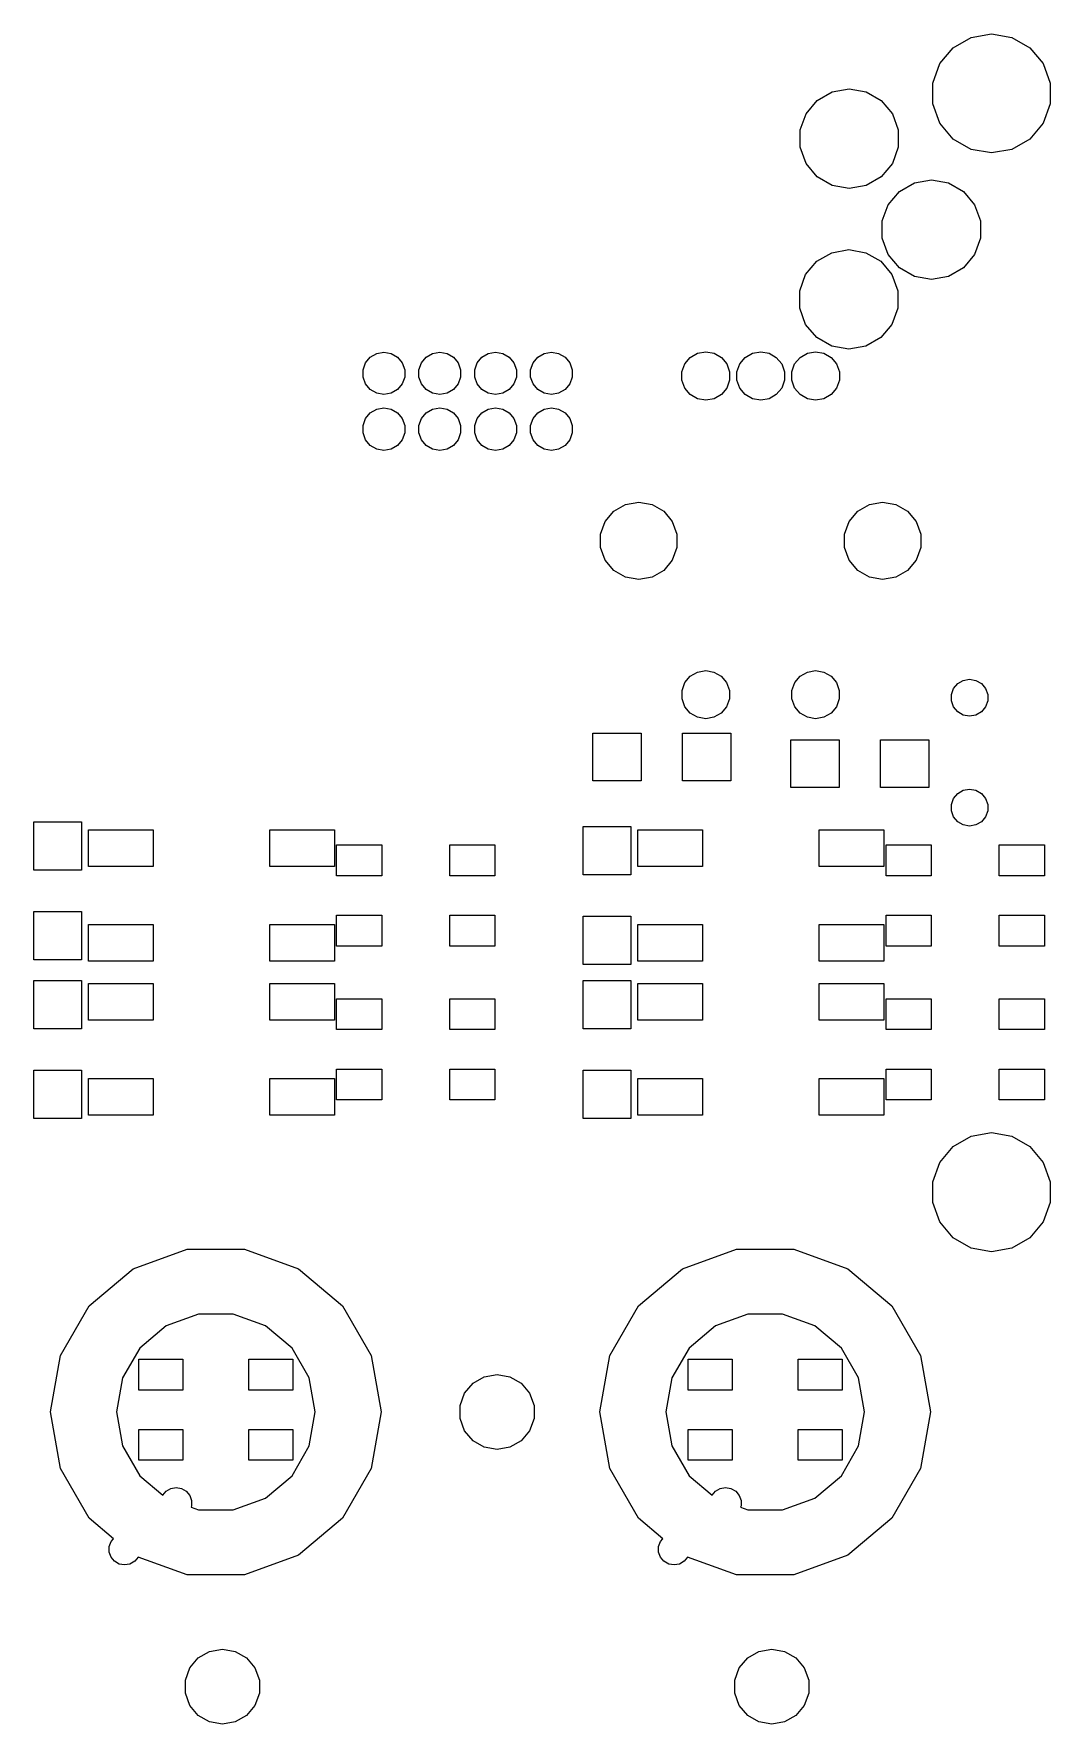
# Model space of a CAD drawing. Extents: x 0 to 100, y -163 to 0.
# Drawn here: x 53.9 to 100.2, y -76.7 to 0.2 of the extents above; entities that cross this region are included whole.
import ezdxf

# ---------------------------------------------------------------- set-up
doc = ezdxf.new("R2010")
doc.units = 0
doc.header["$MEASUREMENT"] = 0
doc.layers.add('BLACK', color=7, linetype='CONTINUOUS')

msp = doc.modelspace()

# ---------------------------------------------------------------- linework, layer by layer
at = {"layer": 'Black'}
for p, q in [((95.7578, -0.42378), (96.573, 0.04686)), ((96.573, 0.04686), (97.5, 0.21031)), ((97.5, 0.21031), (98.427, 0.04686)), ((98.427, 0.04686), (99.2422, -0.42378)), ((95.1528, -1.14484), (95.7578, -0.42378)), ((99.2422, -0.42378), (99.8472, -1.14484)), ((94.8309, -2.02936), (95.1528, -1.14484)), ((99.8472, -1.14484), (100.169, -2.02936)), ((90.2504, -2.42763), (91.0254, -2.29098)), ((91.0254, -2.29098), (91.8004, -2.42763)), ((94.8309, -2.97064), (94.8309, -2.02936)), ((100.169, -2.02936), (100.169, -2.97064)), ((89.063, -3.42399), (89.5688, -2.82113)), ((89.5688, -2.82113), (90.2504, -2.42763)), ((91.8004, -2.42763), (92.482, -2.82113)), ((92.482, -2.82113), (92.9878, -3.42399)), ((95.1528, -3.85516), (94.8309, -2.97064)), ((100.169, -2.97064), (99.8472, -3.85516)), ((88.7938, -4.16351), (89.063, -3.42399)), ((92.9878, -3.42399), (93.257, -4.16351)), ((88.7938, -4.95049), (88.7938, -4.16351)), ((93.257, -4.16351), (93.257, -4.95049)), ((95.7578, -4.57622), (95.1528, -3.85516)), ((96.573, -5.04686), (95.7578, -4.57622)), ((99.2422, -4.57622), (98.427, -5.04686)), ((99.8472, -3.85516), (99.2422, -4.57622)), ((89.063, -5.69001), (88.7938, -4.95049)), ((93.257, -4.95049), (92.9878, -5.69001)), ((97.5, -5.21031), (96.573, -5.04686)), ((98.427, -5.04686), (97.5, -5.21031)), ((89.5688, -6.29287), (89.063, -5.69001)), ((92.9878, -5.69001), (92.482, -6.29287)), ((90.2504, -6.68636), (89.5688, -6.29287)), ((91.0254, -6.82302), (90.2504, -6.68636)), ((91.8004, -6.68636), (91.0254, -6.82302)), ((92.482, -6.29287), (91.8004, -6.68636)), ((93.305, -6.96413), (93.9866, -6.57063)), ((93.9866, -6.57063), (94.7616, -6.43398)), ((94.7616, -6.43398), (95.5366, -6.57063)), ((95.5366, -6.57063), (96.2182, -6.96413)), ((92.53, -8.30651), (92.7992, -7.56699)), ((92.7992, -7.56699), (93.305, -6.96413)), ((96.2182, -6.96413), (96.724, -7.56699)), ((96.724, -7.56699), (96.9932, -8.30651)), ((92.53, -9.09349), (92.53, -8.30651)), ((96.9932, -8.30651), (96.9932, -9.09349)), ((92.7992, -9.83301), (92.53, -9.09349)), ((96.9932, -9.09349), (96.724, -9.83301)), ((89.5434, -10.1419), (90.225, -9.74843)), ((90.225, -9.74843), (91, -9.61178)), ((91, -9.61178), (91.775, -9.74843)), ((91.775, -9.74843), (92.4566, -10.1419)), ((93.305, -10.4359), (92.7992, -9.83301)), ((96.724, -9.83301), (96.2182, -10.4359)), ((88.7684, -11.4843), (89.0376, -10.7448)), ((89.0376, -10.7448), (89.5434, -10.1419)), ((92.4566, -10.1419), (92.9624, -10.7448)), ((92.9624, -10.7448), (93.2316, -11.4843)), ((93.9866, -10.8294), (93.305, -10.4359)), ((96.2182, -10.4359), (95.5366, -10.8294)), ((88.7684, -12.2713), (88.7684, -11.4843)), ((93.2316, -11.4843), (93.2316, -12.2713)), ((94.7616, -10.966), (93.9866, -10.8294)), ((95.5366, -10.8294), (94.7616, -10.966)), ((89.0376, -13.0108), (88.7684, -12.2713)), ((93.2316, -12.2713), (92.9624, -13.0108)), ((89.5434, -13.6137), (89.0376, -13.0108)), ((92.9624, -13.0108), (92.4566, -13.6137)), ((90.225, -14.0072), (89.5434, -13.6137)), ((92.4566, -13.6137), (91.775, -14.0072)), ((69.0137, -14.7572), (69.2293, -14.5002)), ((69.2293, -14.5002), (69.5197, -14.3326)), ((69.5197, -14.3326), (69.85, -14.2743)), ((69.85, -14.2743), (70.1803, -14.3326)), ((70.1803, -14.3326), (70.4707, -14.5002)), ((70.4707, -14.5002), (70.6863, -14.7572)), ((71.5537, -14.7572), (71.7693, -14.5002)), ((71.7693, -14.5002), (72.0597, -14.3326)), ((72.0597, -14.3326), (72.39, -14.2743)), ((72.39, -14.2743), (72.7203, -14.3326)), ((72.7203, -14.3326), (73.0107, -14.5002)), ((73.0107, -14.5002), (73.2263, -14.7572)), ((74.0937, -14.7572), (74.3093, -14.5002)), ((74.3093, -14.5002), (74.5997, -14.3326)), ((74.5997, -14.3326), (74.93, -14.2743)), ((74.93, -14.2743), (75.2603, -14.3326)), ((75.2603, -14.3326), (75.5507, -14.5002)), ((75.5507, -14.5002), (75.7663, -14.7572)), ((76.6337, -14.7572), (76.8493, -14.5002)), ((76.8493, -14.5002), (77.1397, -14.3326)), ((77.1397, -14.3326), (77.47, -14.2743)), ((77.47, -14.2743), (77.8003, -14.3326)), ((77.8003, -14.3326), (78.0907, -14.5002)), ((78.0907, -14.5002), (78.3063, -14.7572)), ((83.5387, -14.8079), (83.7852, -14.5141)), ((83.7852, -14.5141), (84.1173, -14.3224)), ((84.1173, -14.3224), (84.495, -14.2558)), ((84.495, -14.2558), (84.8727, -14.3224)), ((84.8727, -14.3224), (85.2048, -14.5141)), ((85.2048, -14.5141), (85.4513, -14.8079)), ((86.0387, -14.8079), (86.2852, -14.5141)), ((86.2852, -14.5141), (86.6173, -14.3224)), ((86.6173, -14.3224), (86.995, -14.2558)), ((86.995, -14.2558), (87.3727, -14.3224)), ((87.3727, -14.3224), (87.7048, -14.5141)), ((87.7048, -14.5141), (87.9513, -14.8079)), ((88.5387, -14.8079), (88.7852, -14.5141)), ((88.7852, -14.5141), (89.1173, -14.3224)), ((89.1173, -14.3224), (89.495, -14.2558)), ((89.495, -14.2558), (89.8727, -14.3224)), ((89.8727, -14.3224), (90.2048, -14.5141)), ((90.2048, -14.5141), (90.4513, -14.8079)), ((91, -14.1438), (90.225, -14.0072)), ((91.775, -14.0072), (91, -14.1438)), ((68.899, -15.0723), (69.0137, -14.7572)), ((68.899, -15.4077), (68.899, -15.0723)), ((70.6863, -14.7572), (70.801, -15.0723)), ((70.801, -15.0723), (70.801, -15.4077)), ((71.439, -15.0723), (71.5537, -14.7572)), ((71.439, -15.4077), (71.439, -15.0723)), ((73.2263, -14.7572), (73.341, -15.0723)), ((73.341, -15.0723), (73.341, -15.4077)), ((73.979, -15.0723), (74.0937, -14.7572)), ((73.979, -15.4077), (73.979, -15.0723)), ((75.7663, -14.7572), (75.881, -15.0723)), ((75.881, -15.0723), (75.881, -15.4077)), ((76.519, -15.0723), (76.6337, -14.7572)), ((76.519, -15.4077), (76.519, -15.0723)), ((78.3063, -14.7572), (78.421, -15.0723)), ((78.421, -15.0723), (78.421, -15.4077)), ((83.4076, -15.1683), (83.5387, -14.8079)), ((83.4076, -15.5517), (83.4076, -15.1683)), ((85.4513, -14.8079), (85.5824, -15.1683)), ((85.5824, -15.1683), (85.5824, -15.5517)), ((85.9076, -15.1683), (86.0387, -14.8079)), ((85.9076, -15.5517), (85.9076, -15.1683)), ((87.9513, -14.8079), (88.0824, -15.1683)), ((88.0824, -15.1683), (88.0824, -15.5517)), ((88.4076, -15.1683), (88.5387, -14.8079)), ((88.4076, -15.5517), (88.4076, -15.1683)), ((90.4513, -14.8079), (90.5824, -15.1683)), ((90.5824, -15.1683), (90.5824, -15.5517)), ((69.0137, -15.7228), (68.899, -15.4077)), ((69.2293, -15.9797), (69.0137, -15.7228)), ((69.5197, -16.1474), (69.2293, -15.9797)), ((69.85, -16.2057), (69.5197, -16.1474)), ((70.1803, -16.1474), (69.85, -16.2057)), ((70.4707, -15.9797), (70.1803, -16.1474)), ((70.6863, -15.7228), (70.4707, -15.9797)), ((70.801, -15.4077), (70.6863, -15.7228)), ((71.5537, -15.7228), (71.439, -15.4077)), ((71.7693, -15.9797), (71.5537, -15.7228)), ((72.0597, -16.1474), (71.7693, -15.9797)), ((72.39, -16.2057), (72.0597, -16.1474)), ((72.7203, -16.1474), (72.39, -16.2057)), ((73.0107, -15.9797), (72.7203, -16.1474)), ((73.2263, -15.7228), (73.0107, -15.9797)), ((73.341, -15.4077), (73.2263, -15.7228)), ((74.0937, -15.7228), (73.979, -15.4077)), ((74.3093, -15.9797), (74.0937, -15.7228)), ((74.5997, -16.1474), (74.3093, -15.9797)), ((74.93, -16.2057), (74.5997, -16.1474)), ((75.2603, -16.1474), (74.93, -16.2057)), ((75.5507, -15.9797), (75.2603, -16.1474)), ((75.7663, -15.7228), (75.5507, -15.9797)), ((75.881, -15.4077), (75.7663, -15.7228)), ((76.6337, -15.7228), (76.519, -15.4077)), ((76.8493, -15.9797), (76.6337, -15.7228)), ((77.1397, -16.1474), (76.8493, -15.9797)), ((77.47, -16.2057), (77.1397, -16.1474)), ((77.8003, -16.1474), (77.47, -16.2057)), ((78.0907, -15.9797), (77.8003, -16.1474)), ((78.3063, -15.7228), (78.0907, -15.9797)), ((78.421, -15.4077), (78.3063, -15.7228)), ((83.5387, -15.9121), (83.4076, -15.5517)), ((83.7852, -16.2059), (83.5387, -15.9121)), ((85.4513, -15.9121), (85.2048, -16.2059)), ((85.5824, -15.5517), (85.4513, -15.9121)), ((86.0387, -15.9121), (85.9076, -15.5517)), ((86.2852, -16.2059), (86.0387, -15.9121)), ((87.9513, -15.9121), (87.7048, -16.2059)), ((88.0824, -15.5517), (87.9513, -15.9121)), ((88.5387, -15.9121), (88.4076, -15.5517)), ((88.7852, -16.2059), (88.5387, -15.9121)), ((90.4513, -15.9121), (90.2048, -16.2059)), ((90.5824, -15.5517), (90.4513, -15.9121)), ((69.2293, -17.0403), (69.5197, -16.8726)), ((69.5197, -16.8726), (69.85, -16.8143)), ((69.85, -16.8143), (70.1803, -16.8726)), ((70.1803, -16.8726), (70.4707, -17.0403)), ((71.7693, -17.0403), (72.0597, -16.8726)), ((72.0597, -16.8726), (72.39, -16.8143)), ((72.39, -16.8143), (72.7203, -16.8726)), ((72.7203, -16.8726), (73.0107, -17.0403)), ((74.3093, -17.0403), (74.5997, -16.8726)), ((74.5997, -16.8726), (74.93, -16.8143)), ((74.93, -16.8143), (75.2603, -16.8726)), ((75.2603, -16.8726), (75.5507, -17.0403)), ((76.8493, -17.0403), (77.1397, -16.8726)), ((77.1397, -16.8726), (77.47, -16.8143)), ((77.47, -16.8143), (77.8003, -16.8726)), ((77.8003, -16.8726), (78.0907, -17.0403)), ((84.1173, -16.3976), (83.7852, -16.2059)), ((84.495, -16.4642), (84.1173, -16.3976)), ((84.8727, -16.3976), (84.495, -16.4642)), ((85.2048, -16.2059), (84.8727, -16.3976)), ((86.6173, -16.3976), (86.2852, -16.2059)), ((86.995, -16.4642), (86.6173, -16.3976)), ((87.3727, -16.3976), (86.995, -16.4642)), ((87.7048, -16.2059), (87.3727, -16.3976)), ((89.1173, -16.3976), (88.7852, -16.2059)), ((89.495, -16.4642), (89.1173, -16.3976)), ((89.8727, -16.3976), (89.495, -16.4642)), ((90.2048, -16.2059), (89.8727, -16.3976)), ((68.899, -17.6123), (69.0137, -17.2972)), ((68.899, -17.9477), (68.899, -17.6123)), ((69.0137, -17.2972), (69.2293, -17.0403)), ((70.4707, -17.0403), (70.6863, -17.2972)), ((70.6863, -17.2972), (70.801, -17.6123)), ((70.801, -17.6123), (70.801, -17.9477)), ((71.439, -17.6123), (71.5537, -17.2972)), ((71.439, -17.9477), (71.439, -17.6123)), ((71.5537, -17.2972), (71.7693, -17.0403)), ((73.0107, -17.0403), (73.2263, -17.2972)), ((73.2263, -17.2972), (73.341, -17.6123)), ((73.341, -17.6123), (73.341, -17.9477)), ((73.979, -17.6123), (74.0937, -17.2972)), ((73.979, -17.9477), (73.979, -17.6123)), ((74.0937, -17.2972), (74.3093, -17.0403)), ((75.5507, -17.0403), (75.7663, -17.2972)), ((75.7663, -17.2972), (75.881, -17.6123)), ((75.881, -17.6123), (75.881, -17.9477)), ((76.519, -17.6123), (76.6337, -17.2972)), ((76.519, -17.9477), (76.519, -17.6123)), ((76.6337, -17.2972), (76.8493, -17.0403)), ((78.0907, -17.0403), (78.3063, -17.2972)), ((78.3063, -17.2972), (78.421, -17.6123)), ((78.421, -17.6123), (78.421, -17.9477)), ((69.0137, -18.2628), (68.899, -17.9477)), ((69.2293, -18.5197), (69.0137, -18.2628)), ((70.6863, -18.2628), (70.4707, -18.5197)), ((70.801, -17.9477), (70.6863, -18.2628)), ((71.5537, -18.2628), (71.439, -17.9477)), ((71.7693, -18.5197), (71.5537, -18.2628)), ((73.2263, -18.2628), (73.0107, -18.5197)), ((73.341, -17.9477), (73.2263, -18.2628)), ((74.0937, -18.2628), (73.979, -17.9477)), ((74.3093, -18.5197), (74.0937, -18.2628)), ((75.7663, -18.2628), (75.5507, -18.5197)), ((75.881, -17.9477), (75.7663, -18.2628)), ((76.6337, -18.2628), (76.519, -17.9477)), ((76.8493, -18.5197), (76.6337, -18.2628)), ((78.3063, -18.2628), (78.0907, -18.5197)), ((78.421, -17.9477), (78.3063, -18.2628)), ((69.5197, -18.6874), (69.2293, -18.5197)), ((69.85, -18.7457), (69.5197, -18.6874)), ((70.1803, -18.6874), (69.85, -18.7457)), ((70.4707, -18.5197), (70.1803, -18.6874)), ((72.0597, -18.6874), (71.7693, -18.5197)), ((72.39, -18.7457), (72.0597, -18.6874)), ((72.7203, -18.6874), (72.39, -18.7457)), ((73.0107, -18.5197), (72.7203, -18.6874)), ((74.5997, -18.6874), (74.3093, -18.5197)), ((74.93, -18.7457), (74.5997, -18.6874)), ((75.2603, -18.6874), (74.93, -18.7457)), ((75.5507, -18.5197), (75.2603, -18.6874)), ((77.1397, -18.6874), (76.8493, -18.5197)), ((77.47, -18.7457), (77.1397, -18.6874)), ((77.8003, -18.6874), (77.47, -18.7457)), ((78.0907, -18.5197), (77.8003, -18.6874)), ((79.9167, -21.9776), (80.3107, -21.5082)), ((80.3107, -21.5082), (80.8414, -21.2017)), ((80.8414, -21.2017), (81.445, -21.0953)), ((81.445, -21.0953), (82.0486, -21.2017)), ((82.0486, -21.2017), (82.5793, -21.5082)), ((82.5793, -21.5082), (82.9733, -21.9776)), ((91.0167, -21.9776), (91.4107, -21.5082)), ((91.4107, -21.5082), (91.9414, -21.2017)), ((91.9414, -21.2017), (92.545, -21.0953)), ((92.545, -21.0953), (93.1486, -21.2017)), ((93.1486, -21.2017), (93.6793, -21.5082)), ((93.6793, -21.5082), (94.0733, -21.9776)), ((79.7071, -22.5536), (79.9167, -21.9776)), ((82.9733, -21.9776), (83.1829, -22.5536)), ((90.8071, -22.5536), (91.0167, -21.9776)), ((94.0733, -21.9776), (94.2829, -22.5536)), ((79.7071, -23.1664), (79.7071, -22.5536)), ((83.1829, -22.5536), (83.1829, -23.1664)), ((90.8071, -23.1664), (90.8071, -22.5536)), ((94.2829, -22.5536), (94.2829, -23.1664)), ((79.9167, -23.7424), (79.7071, -23.1664)), ((80.3107, -24.2118), (79.9167, -23.7424)), ((82.9733, -23.7424), (82.5793, -24.2118)), ((83.1829, -23.1664), (82.9733, -23.7424)), ((91.0167, -23.7424), (90.8071, -23.1664)), ((91.4107, -24.2118), (91.0167, -23.7424)), ((94.0733, -23.7424), (93.6793, -24.2118)), ((94.2829, -23.1664), (94.0733, -23.7424)), ((80.8414, -24.5183), (80.3107, -24.2118)), ((81.445, -24.6247), (80.8414, -24.5183)), ((82.0486, -24.5183), (81.445, -24.6247)), ((82.5793, -24.2118), (82.0486, -24.5183)), ((91.9414, -24.5183), (91.4107, -24.2118)), ((92.545, -24.6247), (91.9414, -24.5183)), ((93.1486, -24.5183), (92.545, -24.6247)), ((93.6793, -24.2118), (93.1486, -24.5183)), ((83.5483, -29.3134), (83.7923, -29.0226)), ((83.7923, -29.0226), (84.1211, -28.8328)), ((84.1211, -28.8328), (84.495, -28.7668)), ((84.495, -28.7668), (84.8689, -28.8328)), ((84.8689, -28.8328), (85.1977, -29.0226)), ((85.1977, -29.0226), (85.4417, -29.3134)), ((88.5483, -29.3134), (88.7923, -29.0226)), ((88.7923, -29.0226), (89.1211, -28.8328)), ((89.1211, -28.8328), (89.495, -28.7668)), ((89.495, -28.7668), (89.8689, -28.8328)), ((89.8689, -28.8328), (90.1977, -29.0226)), ((90.1977, -29.0226), (90.4417, -29.3134)), ((95.9612, -29.3585), (96.2133, -29.213)), ((96.2133, -29.213), (96.5, -29.1624)), ((96.5, -29.1624), (96.7867, -29.213)), ((96.7867, -29.213), (97.0388, -29.3585)), ((83.4184, -29.6702), (83.5483, -29.3134)), ((83.4184, -30.0498), (83.4184, -29.6702)), ((85.4417, -29.3134), (85.5716, -29.6702)), ((85.5716, -29.6702), (85.5716, -30.0498)), ((88.4184, -29.6702), (88.5483, -29.3134)), ((88.4184, -30.0498), (88.4184, -29.6702)), ((90.4417, -29.3134), (90.5716, -29.6702)), ((90.5716, -29.6702), (90.5716, -30.0498)), ((95.6745, -29.8551), (95.7741, -29.5815)), ((95.6745, -30.1462), (95.6745, -29.8551)), ((95.7741, -29.5815), (95.9612, -29.3585)), ((97.0388, -29.3585), (97.2259, -29.5815)), ((97.2259, -29.5815), (97.3255, -29.8551)), ((97.3255, -29.8551), (97.3255, -30.1462)), ((83.5483, -30.4066), (83.4184, -30.0498)), ((83.7923, -30.6974), (83.5483, -30.4066)), ((84.1211, -30.8872), (83.7923, -30.6974)), ((85.1977, -30.6974), (84.8689, -30.8872)), ((85.4417, -30.4066), (85.1977, -30.6974)), ((85.5716, -30.0498), (85.4417, -30.4066)), ((88.5483, -30.4066), (88.4184, -30.0498)), ((88.7923, -30.6974), (88.5483, -30.4066)), ((89.1211, -30.8872), (88.7923, -30.6974)), ((90.1977, -30.6974), (89.8689, -30.8872)), ((90.4417, -30.4066), (90.1977, -30.6974)), ((90.5716, -30.0498), (90.4417, -30.4066)), ((95.7741, -30.4197), (95.6745, -30.1462)), ((95.9612, -30.6427), (95.7741, -30.4197)), ((96.2133, -30.7883), (95.9612, -30.6427)), ((97.0388, -30.6427), (96.7867, -30.7883)), ((97.2259, -30.4197), (97.0388, -30.6427)), ((97.3255, -30.1462), (97.2259, -30.4197)), ((84.495, -30.9532), (84.1211, -30.8872)), ((84.8689, -30.8872), (84.495, -30.9532)), ((89.495, -30.9532), (89.1211, -30.8872)), ((89.8689, -30.8872), (89.495, -30.9532)), ((96.5, -30.8388), (96.2133, -30.7883)), ((96.7867, -30.7883), (96.5, -30.8388)), ((79.3612, -33.7839), (79.3612, -31.6161)), ((79.3612, -31.6161), (81.5595, -31.6161)), ((81.5595, -31.6161), (81.5595, -33.7839)), ((83.4405, -33.7839), (83.4405, -31.6161)), ((83.4405, -31.6161), (85.6388, -31.6161)), ((85.6388, -31.6161), (85.6388, -33.7839)), ((88.3612, -34.0839), (88.3612, -31.9161)), ((88.3612, -31.9161), (90.5595, -31.9161)), ((90.5595, -31.9161), (90.5595, -34.0839)), ((92.4405, -34.0839), (92.4405, -31.9161)), ((92.4405, -31.9161), (94.6388, -31.9161)), ((94.6388, -31.9161), (94.6388, -34.0839)), ((81.5595, -33.7839), (79.3612, -33.7839)), ((85.6388, -33.7839), (83.4405, -33.7839)), ((90.5595, -34.0839), (88.3612, -34.0839)), ((94.6388, -34.0839), (92.4405, -34.0839)), ((95.6745, -34.8538), (95.7741, -34.5803)), ((95.7741, -34.5803), (95.9612, -34.3573)), ((95.9612, -34.3573), (96.2133, -34.2117)), ((96.2133, -34.2117), (96.5, -34.1612)), ((96.5, -34.1612), (96.7867, -34.2117)), ((96.7867, -34.2117), (97.0388, -34.3573)), ((97.0388, -34.3573), (97.2259, -34.5803)), ((97.2259, -34.5803), (97.3255, -34.8538)), ((95.6745, -35.1449), (95.6745, -34.8538)), ((95.7741, -35.4185), (95.6745, -35.1449)), ((97.3255, -35.1449), (97.2259, -35.4185)), ((97.3255, -34.8538), (97.3255, -35.1449)), ((53.9161, -37.8491), (53.9161, -35.6508)), ((53.9161, -35.6508), (56.0839, -35.6508)), ((56.0839, -35.6508), (56.0839, -37.8491)), ((56.4025, -37.676), (56.4025, -36.006)), ((56.4025, -36.006), (59.3425, -36.006)), ((59.3425, -36.006), (59.3425, -37.676)), ((64.6575, -37.676), (64.6575, -36.006)), ((64.6575, -36.006), (67.5975, -36.006)), ((67.5975, -36.006), (67.5975, -37.676)), ((78.9161, -38.0595), (78.9161, -35.8612)), ((78.9161, -35.8612), (81.0839, -35.8612)), ((81.0839, -35.8612), (81.0839, -38.0595)), ((81.4025, -37.676), (81.4025, -36.006)), ((81.4025, -36.006), (84.3425, -36.006)), ((84.3425, -36.006), (84.3425, -37.676)), ((89.6575, -37.676), (89.6575, -36.006)), ((89.6575, -36.006), (92.5975, -36.006)), ((92.5975, -36.006), (92.5975, -37.676)), ((95.9612, -35.6415), (95.7741, -35.4185)), ((96.2133, -35.787), (95.9612, -35.6415)), ((96.5, -35.8376), (96.2133, -35.787)), ((96.7867, -35.787), (96.5, -35.8376)), ((97.0388, -35.6415), (96.7867, -35.787)), ((97.2259, -35.4185), (97.0388, -35.6415)), ((67.6975, -38.1), (67.6975, -36.7)), ((67.6975, -36.7), (69.7485, -36.7)), ((69.7485, -36.7), (69.7485, -38.1)), ((72.8515, -38.1), (72.8515, -36.7)), ((72.8515, -36.7), (74.9025, -36.7)), ((74.9025, -36.7), (74.9025, -38.1)), ((92.6975, -38.1), (92.6975, -36.7)), ((92.6975, -36.7), (94.7485, -36.7)), ((94.7485, -36.7), (94.7485, -38.1)), ((97.8515, -38.1), (97.8515, -36.7)), ((97.8515, -36.7), (99.9025, -36.7)), ((99.9025, -36.7), (99.9025, -38.1)), ((59.3425, -37.676), (56.4025, -37.676)), ((67.5975, -37.676), (64.6575, -37.676)), ((84.3425, -37.676), (81.4025, -37.676)), ((92.5975, -37.676), (89.6575, -37.676)), ((56.0839, -37.8491), (53.9161, -37.8491)), ((69.7485, -38.1), (67.6975, -38.1)), ((74.9025, -38.1), (72.8515, -38.1)), ((81.0839, -38.0595), (78.9161, -38.0595)), ((94.7485, -38.1), (92.6975, -38.1)), ((99.9025, -38.1), (97.8515, -38.1)), ((53.9161, -41.9284), (53.9161, -39.7301)), ((53.9161, -39.7301), (56.0839, -39.7301)), ((56.0839, -39.7301), (56.0839, -41.9284)), ((67.6975, -41.3), (67.6975, -39.9)), ((67.6975, -39.9), (69.7485, -39.9)), ((69.7485, -39.9), (69.7485, -41.3)), ((72.8515, -41.3), (72.8515, -39.9)), ((72.8515, -39.9), (74.9025, -39.9)), ((74.9025, -39.9), (74.9025, -41.3)), ((78.9161, -42.1388), (78.9161, -39.9405)), ((78.9161, -39.9405), (81.0839, -39.9405)), ((81.0839, -39.9405), (81.0839, -42.1388)), ((92.6975, -41.3), (92.6975, -39.9)), ((92.6975, -39.9), (94.7485, -39.9)), ((94.7485, -39.9), (94.7485, -41.3)), ((97.8515, -41.3), (97.8515, -39.9)), ((97.8515, -39.9), (99.9025, -39.9)), ((99.9025, -39.9), (99.9025, -41.3)), ((56.4025, -41.994), (56.4025, -40.324)), ((56.4025, -40.324), (59.3425, -40.324)), ((59.3425, -40.324), (59.3425, -41.994)), ((64.6575, -41.994), (64.6575, -40.324)), ((64.6575, -40.324), (67.5975, -40.324)), ((67.5975, -40.324), (67.5975, -41.994)), ((81.4025, -41.994), (81.4025, -40.324)), ((81.4025, -40.324), (84.3425, -40.324)), ((84.3425, -40.324), (84.3425, -41.994)), ((89.6575, -41.994), (89.6575, -40.324)), ((89.6575, -40.324), (92.5975, -40.324)), ((92.5975, -40.324), (92.5975, -41.994)), ((69.7485, -41.3), (67.6975, -41.3)), ((74.9025, -41.3), (72.8515, -41.3)), ((94.7485, -41.3), (92.6975, -41.3)), ((99.9025, -41.3), (97.8515, -41.3)), ((56.0839, -41.9284), (53.9161, -41.9284)), ((59.3425, -41.994), (56.4025, -41.994)), ((67.5975, -41.994), (64.6575, -41.994)), ((81.0839, -42.1388), (78.9161, -42.1388)), ((84.3425, -41.994), (81.4025, -41.994)), ((92.5975, -41.994), (89.6575, -41.994)), ((53.9161, -45.0595), (53.9161, -42.8612)), ((53.9161, -42.8612), (56.0839, -42.8612)), ((56.0839, -42.8612), (56.0839, -45.0595)), ((56.4025, -44.676), (56.4025, -43.006)), ((56.4025, -43.006), (59.3425, -43.006)), ((59.3425, -43.006), (59.3425, -44.676)), ((64.6575, -44.676), (64.6575, -43.006)), ((64.6575, -43.006), (67.5975, -43.006)), ((67.5975, -43.006), (67.5975, -44.676)), ((78.9161, -45.0595), (78.9161, -42.8612)), ((78.9161, -42.8612), (81.0839, -42.8612)), ((81.0839, -42.8612), (81.0839, -45.0595)), ((81.4025, -44.676), (81.4025, -43.006)), ((81.4025, -43.006), (84.3425, -43.006)), ((84.3425, -43.006), (84.3425, -44.676)), ((89.6575, -44.676), (89.6575, -43.006)), ((89.6575, -43.006), (92.5975, -43.006)), ((92.5975, -43.006), (92.5975, -44.676)), ((67.6975, -45.1), (67.6975, -43.7)), ((67.6975, -43.7), (69.7485, -43.7)), ((69.7485, -43.7), (69.7485, -45.1)), ((72.8515, -45.1), (72.8515, -43.7)), ((72.8515, -43.7), (74.9025, -43.7)), ((74.9025, -43.7), (74.9025, -45.1)), ((92.6975, -45.1), (92.6975, -43.7)), ((92.6975, -43.7), (94.7485, -43.7)), ((94.7485, -43.7), (94.7485, -45.1)), ((97.8515, -45.1), (97.8515, -43.7)), ((97.8515, -43.7), (99.9025, -43.7)), ((99.9025, -43.7), (99.9025, -45.1)), ((56.0839, -45.0595), (53.9161, -45.0595)), ((59.3425, -44.676), (56.4025, -44.676)), ((67.5975, -44.676), (64.6575, -44.676)), ((69.7485, -45.1), (67.6975, -45.1)), ((74.9025, -45.1), (72.8515, -45.1)), ((81.0839, -45.0595), (78.9161, -45.0595)), ((84.3425, -44.676), (81.4025, -44.676)), ((92.5975, -44.676), (89.6575, -44.676)), ((94.7485, -45.1), (92.6975, -45.1)), ((99.9025, -45.1), (97.8515, -45.1)), ((67.6975, -48.3), (67.6975, -46.9)), ((67.6975, -46.9), (69.7485, -46.9)), ((69.7485, -46.9), (69.7485, -48.3)), ((72.8515, -48.3), (72.8515, -46.9)), ((72.8515, -46.9), (74.9025, -46.9)), ((74.9025, -46.9), (74.9025, -48.3)), ((92.6975, -48.3), (92.6975, -46.9)), ((92.6975, -46.9), (94.7485, -46.9)), ((94.7485, -46.9), (94.7485, -48.3)), ((97.8515, -48.3), (97.8515, -46.9)), ((97.8515, -46.9), (99.9025, -46.9)), ((99.9025, -46.9), (99.9025, -48.3)), ((53.9161, -49.1388), (53.9161, -46.9405)), ((53.9161, -46.9405), (56.0839, -46.9405)), ((56.0839, -46.9405), (56.0839, -49.1388)), ((56.4025, -48.994), (56.4025, -47.324)), ((56.4025, -47.324), (59.3425, -47.324)), ((59.3425, -47.324), (59.3425, -48.994)), ((64.6575, -48.994), (64.6575, -47.324)), ((64.6575, -47.324), (67.5975, -47.324)), ((67.5975, -47.324), (67.5975, -48.994)), ((78.9161, -49.1388), (78.9161, -46.9405)), ((78.9161, -46.9405), (81.0839, -46.9405)), ((81.0839, -46.9405), (81.0839, -49.1388)), ((81.4025, -48.994), (81.4025, -47.324)), ((81.4025, -47.324), (84.3425, -47.324)), ((84.3425, -47.324), (84.3425, -48.994)), ((89.6575, -48.994), (89.6575, -47.324)), ((89.6575, -47.324), (92.5975, -47.324)), ((92.5975, -47.324), (92.5975, -48.994)), ((69.7485, -48.3), (67.6975, -48.3)), ((74.9025, -48.3), (72.8515, -48.3)), ((94.7485, -48.3), (92.6975, -48.3)), ((99.9025, -48.3), (97.8515, -48.3)), ((56.0839, -49.1388), (53.9161, -49.1388)), ((59.3425, -48.994), (56.4025, -48.994)), ((67.5975, -48.994), (64.6575, -48.994)), ((81.0839, -49.1388), (78.9161, -49.1388)), ((84.3425, -48.994), (81.4025, -48.994)), ((92.5975, -48.994), (89.6575, -48.994)), ((95.7578, -50.4238), (96.573, -49.9531)), ((96.573, -49.9531), (97.5, -49.7897)), ((97.5, -49.7897), (98.427, -49.9531)), ((98.427, -49.9531), (99.2422, -50.4238)), ((95.1528, -51.1448), (95.7578, -50.4238)), ((99.2422, -50.4238), (99.8472, -51.1448)), ((94.8309, -52.0294), (95.1528, -51.1448)), ((99.8472, -51.1448), (100.169, -52.0294)), ((94.8309, -52.9706), (94.8309, -52.0294)), ((100.169, -52.0294), (100.169, -52.9706)), ((95.1528, -53.8552), (94.8309, -52.9706)), ((100.169, -52.9706), (99.8472, -53.8552)), ((95.7578, -54.5762), (95.1528, -53.8552)), ((96.573, -55.0469), (95.7578, -54.5762)), ((99.2422, -54.5762), (98.427, -55.0469)), ((99.8472, -53.8552), (99.2422, -54.5762)), ((58.4377, -55.9835), (60.8934, -55.0897)), ((60.8934, -55.0897), (63.5066, -55.0897)), ((63.5066, -55.0897), (65.9623, -55.9835)), ((83.4377, -55.9835), (85.8934, -55.0897)), ((85.8934, -55.0897), (88.5066, -55.0897)), ((88.5066, -55.0897), (90.9623, -55.9835)), ((97.5, -55.2103), (96.573, -55.0469)), ((98.427, -55.0469), (97.5, -55.2103)), ((56.4358, -57.6633), (58.4377, -55.9835)), ((65.9623, -55.9835), (67.9642, -57.6633)), ((81.4358, -57.6633), (83.4377, -55.9835)), ((90.9623, -55.9835), (92.9642, -57.6633)), ((55.1292, -59.9264), (56.4358, -57.6633)), ((67.9642, -57.6633), (69.2708, -59.9264)), ((80.1292, -59.9264), (81.4358, -57.6633)), ((92.9642, -57.6633), (94.2708, -59.9264)), ((61.4143, -58.0442), (59.9377, -58.5816)), ((62.9857, -58.0442), (61.4143, -58.0442)), ((64.4623, -58.5816), (62.9857, -58.0442)), ((86.4143, -58.0442), (84.9377, -58.5816)), ((87.9857, -58.0442), (86.4143, -58.0442)), ((89.4623, -58.5816), (87.9857, -58.0442)), ((59.9377, -58.5816), (58.734, -59.5917)), ((65.666, -59.5917), (64.4623, -58.5816)), ((84.9377, -58.5816), (83.734, -59.5917)), ((90.666, -59.5917), (89.4623, -58.5816)), ((54.6754, -62.5), (55.1292, -59.9264)), ((58.734, -59.5917), (57.9483, -60.9525)), ((66.4517, -60.9525), (65.666, -59.5917)), ((69.2708, -59.9264), (69.7246, -62.5)), ((79.6754, -62.5), (80.1292, -59.9264)), ((83.734, -59.5917), (82.9483, -60.9525)), ((91.4517, -60.9525), (90.666, -59.5917)), ((94.2708, -59.9264), (94.7246, -62.5)), ((58.7, -61.5), (58.7, -60.1)), ((58.7, -60.1), (60.7, -60.1)), ((60.7, -60.1), (60.7, -61.5)), ((63.7, -61.5), (63.7, -60.1)), ((63.7, -60.1), (65.7, -60.1)), ((65.7, -60.1), (65.7, -61.5)), ((83.7, -61.5), (83.7, -60.1)), ((83.7, -60.1), (85.7, -60.1)), ((85.7, -60.1), (85.7, -61.5)), ((88.7, -61.5), (88.7, -60.1)), ((88.7, -60.1), (90.7, -60.1)), ((90.7, -60.1), (90.7, -61.5)), ((57.9483, -60.9525), (57.6754, -62.5)), ((60.7, -61.5), (58.7, -61.5)), ((65.7, -61.5), (63.7, -61.5)), ((66.7246, -62.5), (66.4517, -60.9525)), ((73.5221, -61.6468), (73.9031, -61.1927)), ((73.9031, -61.1927), (74.4163, -60.8964)), ((74.4163, -60.8964), (75, -60.7935)), ((75, -60.7935), (75.5837, -60.8964)), ((75.5837, -60.8964), (76.0969, -61.1927)), ((76.0969, -61.1927), (76.4779, -61.6468)), ((82.9483, -60.9525), (82.6754, -62.5)), ((85.7, -61.5), (83.7, -61.5)), ((90.7, -61.5), (88.7, -61.5)), ((91.7246, -62.5), (91.4517, -60.9525)), ((73.3194, -62.2037), (73.5221, -61.6468)), ((73.3194, -62.7963), (73.3194, -62.2037)), ((76.4779, -61.6468), (76.6806, -62.2037)), ((76.6806, -62.2037), (76.6806, -62.7963)), ((55.1292, -65.0736), (54.6754, -62.5)), ((57.6754, -62.5), (57.9483, -64.0475)), ((66.4517, -64.0475), (66.7246, -62.5)), ((69.7246, -62.5), (69.2708, -65.0736)), ((73.5221, -63.3532), (73.3194, -62.7963)), ((76.6806, -62.7963), (76.4779, -63.3532)), ((80.1292, -65.0736), (79.6754, -62.5)), ((82.6754, -62.5), (82.9483, -64.0475)), ((91.4517, -64.0475), (91.7246, -62.5)), ((94.7246, -62.5), (94.2708, -65.0736)), ((58.7, -64.7), (58.7, -63.3)), ((58.7, -63.3), (60.7, -63.3)), ((60.7, -63.3), (60.7, -64.7)), ((63.7, -64.7), (63.7, -63.3)), ((63.7, -63.3), (65.7, -63.3)), ((65.7, -63.3), (65.7, -64.7)), ((73.9031, -63.8072), (73.5221, -63.3532)), ((74.4163, -64.1036), (73.9031, -63.8072)), ((76.0969, -63.8072), (75.5837, -64.1036)), ((76.4779, -63.3532), (76.0969, -63.8072)), ((83.7, -64.7), (83.7, -63.3)), ((83.7, -63.3), (85.7, -63.3)), ((85.7, -63.3), (85.7, -64.7)), ((88.7, -64.7), (88.7, -63.3)), ((88.7, -63.3), (90.7, -63.3)), ((90.7, -63.3), (90.7, -64.7)), ((57.9483, -64.0475), (58.734, -65.4083)), ((65.666, -65.4083), (66.4517, -64.0475)), ((75, -64.2065), (74.4163, -64.1036)), ((75.5837, -64.1036), (75, -64.2065)), ((82.9483, -64.0475), (83.734, -65.4083)), ((90.666, -65.4083), (91.4517, -64.0475)), ((56.4358, -67.3367), (55.1292, -65.0736)), ((60.7, -64.7), (58.7, -64.7)), ((65.7, -64.7), (63.7, -64.7)), ((69.2708, -65.0736), (67.9642, -67.3367)), ((81.4358, -67.3367), (80.1292, -65.0736)), ((85.7, -64.7), (83.7, -64.7)), ((90.7, -64.7), (88.7, -64.7)), ((94.2708, -65.0736), (92.9642, -67.3367)), ((58.734, -65.4083), (59.7869, -66.2918)), ((59.7869, -66.2918), (59.9432, -66.1056)), ((59.9432, -66.1056), (60.1569, -65.9822)), ((60.1569, -65.9822), (60.4, -65.9393)), ((60.4, -65.9393), (60.6431, -65.9822)), ((60.6431, -65.9822), (60.8568, -66.1056)), ((60.8568, -66.1056), (61.0155, -66.2946)), ((64.4623, -66.4184), (65.666, -65.4083)), ((83.734, -65.4083), (84.7869, -66.2918)), ((84.7869, -66.2918), (84.9432, -66.1056)), ((84.9432, -66.1056), (85.1569, -65.9822)), ((85.1569, -65.9822), (85.4, -65.9393)), ((85.4, -65.9393), (85.6431, -65.9822)), ((85.6431, -65.9822), (85.8568, -66.1056)), ((85.8568, -66.1056), (86.0155, -66.2946)), ((89.4623, -66.4184), (90.666, -65.4083)), ((61.0155, -66.2946), (61.0999, -66.5266)), ((61.0999, -66.7734), (61.0781, -66.8334)), ((61.0781, -66.8334), (61.4143, -66.9558)), ((61.0999, -66.5266), (61.0999, -66.7734)), ((62.9857, -66.9558), (64.4623, -66.4184)), ((86.0155, -66.2946), (86.0999, -66.5266)), ((86.0999, -66.7734), (86.0781, -66.8334)), ((86.0781, -66.8334), (86.4143, -66.9558)), ((86.0999, -66.5266), (86.0999, -66.7734)), ((87.9857, -66.9558), (89.4623, -66.4184)), ((57.5428, -68.2656), (56.4358, -67.3367)), ((61.4143, -66.9558), (62.9857, -66.9558)), ((67.9642, -67.3367), (65.9623, -69.0165)), ((82.5428, -68.2656), (81.4358, -67.3367)), ((86.4143, -66.9558), (87.9857, -66.9558)), ((92.9642, -67.3367), (90.9623, -69.0165)), ((57.3501, -68.6266), (57.4345, -68.3946)), ((57.4345, -68.3946), (57.5428, -68.2656)), ((82.3501, -68.6266), (82.4345, -68.3946)), ((82.4345, -68.3946), (82.5428, -68.2656)), ((57.3501, -68.8734), (57.3501, -68.6266)), ((57.4345, -69.1054), (57.3501, -68.8734)), ((57.5932, -69.2944), (57.4345, -69.1054)), ((58.6655, -69.1054), (58.5068, -69.2944)), ((58.6674, -69.1001), (58.6655, -69.1054)), ((60.8934, -69.9103), (58.6674, -69.1001)), ((65.9623, -69.0165), (63.5066, -69.9103)), ((82.3501, -68.8734), (82.3501, -68.6266)), ((82.4345, -69.1054), (82.3501, -68.8734)), ((82.5932, -69.2944), (82.4345, -69.1054)), ((83.6655, -69.1054), (83.5068, -69.2944)), ((83.6674, -69.1001), (83.6655, -69.1054)), ((85.8934, -69.9103), (83.6674, -69.1001)), ((90.9623, -69.0165), (88.5066, -69.9103)), ((57.8069, -69.4178), (57.5932, -69.2944)), ((58.05, -69.4607), (57.8069, -69.4178)), ((58.2931, -69.4178), (58.05, -69.4607)), ((58.5068, -69.2944), (58.2931, -69.4178)), ((63.5066, -69.9103), (60.8934, -69.9103)), ((82.8069, -69.4178), (82.5932, -69.2944)), ((83.05, -69.4607), (82.8069, -69.4178)), ((83.2931, -69.4178), (83.05, -69.4607)), ((83.5068, -69.2944), (83.2931, -69.4178)), ((88.5066, -69.9103), (85.8934, -69.9103)), ((61.0221, -74.1468), (61.4031, -73.6928)), ((61.4031, -73.6928), (61.9163, -73.3964)), ((61.9163, -73.3964), (62.5, -73.2935)), ((62.5, -73.2935), (63.0837, -73.3964)), ((63.0837, -73.3964), (63.5969, -73.6928)), ((63.5969, -73.6928), (63.9779, -74.1468)), ((86.0221, -74.1468), (86.4031, -73.6928)), ((86.4031, -73.6928), (86.9163, -73.3964)), ((86.9163, -73.3964), (87.5, -73.2935)), ((87.5, -73.2935), (88.0837, -73.3964)), ((88.0837, -73.3964), (88.5969, -73.6928)), ((88.5969, -73.6928), (88.9779, -74.1468)), ((60.8194, -74.7037), (61.0221, -74.1468)), ((63.9779, -74.1468), (64.1806, -74.7037)), ((85.8194, -74.7037), (86.0221, -74.1468)), ((88.9779, -74.1468), (89.1806, -74.7037)), ((60.8194, -75.2963), (60.8194, -74.7037)), ((61.0221, -75.8532), (60.8194, -75.2963)), ((64.1806, -75.2963), (63.9779, -75.8532)), ((64.1806, -74.7037), (64.1806, -75.2963)), ((85.8194, -75.2963), (85.8194, -74.7037)), ((86.0221, -75.8532), (85.8194, -75.2963)), ((89.1806, -75.2963), (88.9779, -75.8532)), ((89.1806, -74.7037), (89.1806, -75.2963)), ((61.4031, -76.3072), (61.0221, -75.8532)), ((63.9779, -75.8532), (63.5969, -76.3072)), ((86.4031, -76.3072), (86.0221, -75.8532)), ((88.9779, -75.8532), (88.5969, -76.3072)), ((61.9163, -76.6036), (61.4031, -76.3072)), ((62.5, -76.7065), (61.9163, -76.6036)), ((63.0837, -76.6036), (62.5, -76.7065)), ((63.5969, -76.3072), (63.0837, -76.6036)), ((86.9163, -76.6036), (86.4031, -76.3072)), ((87.5, -76.7065), (86.9163, -76.6036)), ((88.0837, -76.6036), (87.5, -76.7065)), ((88.5969, -76.3072), (88.0837, -76.6036))]:
    msp.add_line(p, q, dxfattribs=at)

doc.saveas('drawing.dxf')
